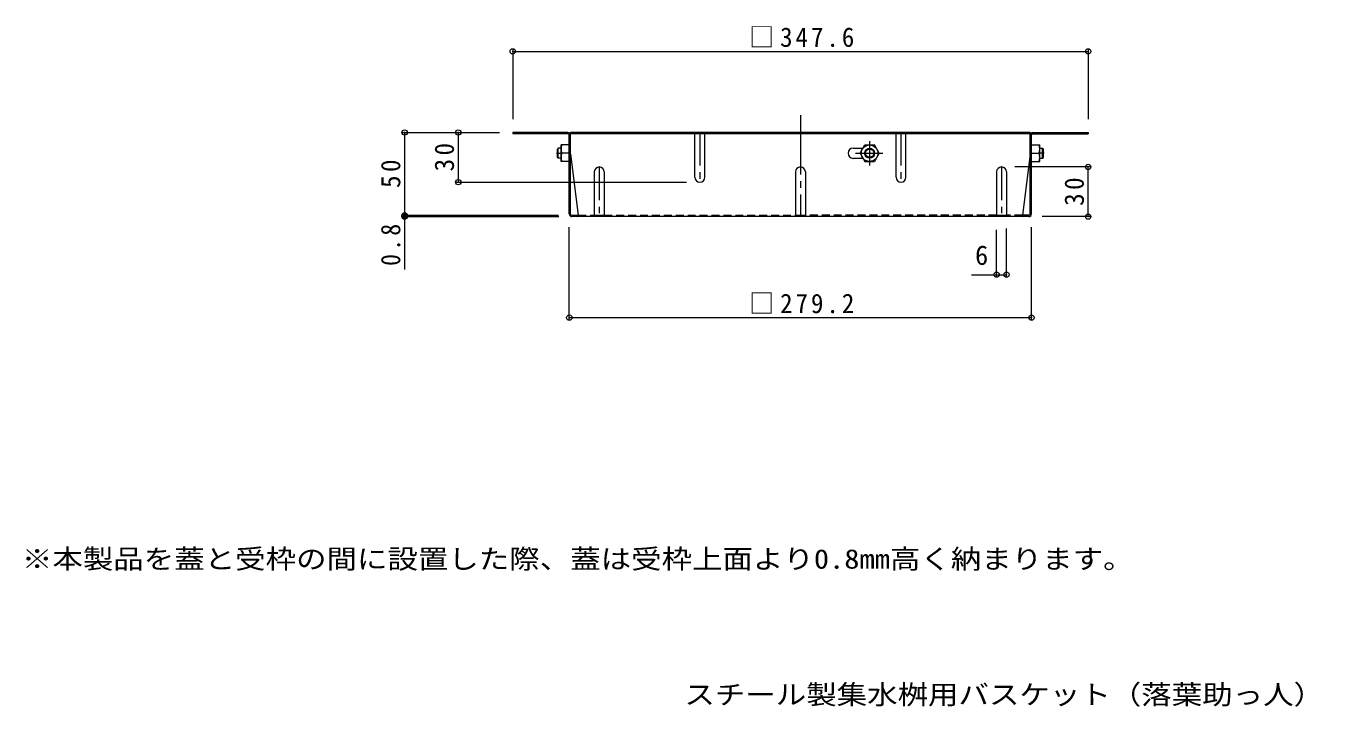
# Model space of a CAD drawing. Units: millimetres at full size, sheet at 1:4; details may follow other scales. Extents: x -718 to 757, y -531 to 439.
# Drawn here: x -718 to 72, y -531 to -120 of the extents above; entities that cross this region are included whole.
import ezdxf
from ezdxf.enums import TextEntityAlignment as Align

# ---------------------------------------------------------------- set-up
doc = ezdxf.new("R2010")
doc.units = ezdxf.units.MM
doc.header["$LTSCALE"] = 4
doc.header["$PDMODE"] = 32
doc.header["$PDSIZE"] = 3.2
for name, pattern in [('CHAIN1', [8, 5, -1, 1, -1]), ('CHAIN2', [12, 9, -1, 1, -1]), ('DASHED1', [1.8, 1.2, -0.6])]:
    doc.linetypes.add(name, pattern=pattern)
for name, color, linetype, lineweight in [('0-4_その他', 7, 'Continuous', 9), ('0-7', 2, 'Continuous', 9), ('0-8', 2, 'Continuous', 9)]:
    doc.layers.add(name, color=color, linetype=linetype, lineweight=lineweight)
doc.layers.add('F-5_F-5ﾚｲﾔ', color=2, linetype='Continuous')
doc.styles.add('ＭＳ ゴシック', font='')
doc.styles.get('ＭＳ ゴシック').set_extended_font_data('MS Gothic')

msp = doc.modelspace()

# ---------------------------------------------------------------- linework, layer by layer
at = {"layer": '0-4_その他'}
for p, q in [((-424.401, -134.152), (-424.401, -176.37)), ((-76.794, -134.152), (-76.794, -176.37)), ((-424.401, -135.352), (-76.794, -135.352)), ((-490.905, -184.37), (-432.401, -184.37)), ((-489.705, -184.37), (-489.705, -234.37)), ((-457.282, -184.37), (-457.282, -214.37)), ((-75.594, -205.17), (-121.097, -205.17)), ((-76.794, -235.17), (-76.794, -205.17)), ((-458.482, -214.37), (-319.347, -214.37)), ((-490.905, -234.37), (-396.731, -234.37)), ((-490.905, -235.17), (-396.597, -235.17)), ((-489.705, -234.37), (-489.705, -267.186)), ((-75.594, -235.17), (-104.597, -235.17)), ((-390.197, -297.378), (-390.197, -241.57)), ((-132.097, -271.431), (-132.097, -243.17)), ((-126.097, -271.431), (-126.097, -242.37)), ((-110.997, -297.378), (-110.997, -241.57)), ((-147.338, -270.231), (-126.097, -270.231)), ((-390.197, -296.178), (-110.997, -296.178))]:
    msp.add_line(p, q, dxfattribs=at)
for p in [(-424.401, -135.352), (-76.794, -135.352), (-489.705, -184.37), (-457.282, -184.37), (-76.794, -205.17), (-457.282, -214.37), (-489.705, -234.37), (-489.705, -235.17), (-76.794, -235.17), (-132.097, -270.231), (-126.097, -270.231), (-390.197, -296.178), (-110.997, -296.178)]:
    msp.add_point(p, dxfattribs=at)
at = {"layer": '0-7', "linetype": 'CHAIN2'}
msp.add_line((-250.597, -173.797), (-250.597, -235.17), dxfattribs=at)
at = {"layer": '0-7'}
for p, q in [((-390.997, -184.37), (-424.401, -184.37)), ((-424.401, -184.37), (-424.401, -185.17)), ((-390.864, -185.17), (-424.401, -185.17)), ((-390.197, -233.57), (-390.197, -185.836)), ((-389.397, -233.703), (-389.397, -184.37)), ((-111.797, -184.37), (-389.397, -184.37)), ((-111.797, -185.17), (-389.397, -185.17)), ((-349.397, -184.37), (-349.397, -185.17)), ((-151.798, -184.37), (-151.798, -185.17)), ((-111.797, -233.703), (-111.797, -184.37)), ((-110.997, -233.57), (-110.997, -185.836)), ((-110.331, -185.17), (-76.794, -185.17)), ((-110.197, -184.37), (-76.794, -184.37)), ((-76.794, -184.37), (-76.794, -185.17)), ((-389.397, -197.37), (-384.785, -234.37)), ((-111.797, -197.37), (-116.41, -234.37)), ((-388.731, -234.37), (-384.785, -234.37)), ((-112.597, -235.17), (-388.597, -235.17)), ((-112.464, -234.37), (-116.41, -234.37))]:
    msp.add_line(p, q, dxfattribs=at)
at = {"layer": '0-7', "linetype": 'DASHED1'}
for p, q in [((-384.785, -234.37), (-375.097, -234.37)), ((-369.097, -234.37), (-253.597, -234.37)), ((-132.097, -234.37), (-247.597, -234.37)), ((-116.41, -234.37), (-126.097, -234.37))]:
    msp.add_line(p, q, dxfattribs=at)
at = {"layer": '0-7'}
for centre, radius, start, end in [((-390.997, -185.97), 1.6, 0, 90), ((-390.864, -185.836), 0.667, 0, 90), ((-110.197, -185.97), 1.6, 90, 180), ((-110.331, -185.836), 0.667, 90, 180), ((-388.597, -233.57), 1.6, 180, 270), ((-388.731, -233.703), 0.667, 180, 270), ((-385.585, -234.37), 0.8, 270, 0), ((-115.61, -234.37), 0.8, 180, 270), ((-112.597, -233.57), 1.6, 270, 0), ((-112.464, -233.703), 0.667, 270, 0)]:
    msp.add_arc(centre, radius, start, end, dxfattribs=at)
at = {"layer": '0-8', "linetype": 'DASHED1'}
for p, q in [((-314.347, -185.57), (-314.347, -184.37)), ((-308.347, -185.57), (-308.347, -184.37)), ((-192.847, -185.57), (-192.847, -184.37)), ((-186.847, -185.57), (-186.847, -184.37))]:
    msp.add_line(p, q, dxfattribs=at)
at = {"layer": '0-8'}
for p, q in [((-314.347, -211.37), (-314.347, -185.17)), ((-308.347, -211.37), (-308.347, -185.17)), ((-192.847, -211.37), (-192.847, -185.17)), ((-186.847, -211.37), (-186.847, -185.17)), ((-395.197, -201.87), (-395.197, -191.87)), ((-390.197, -191.87), (-395.197, -191.87)), ((-390.197, -196.87), (-394.764, -196.87)), ((-218.697, -193.77), (-212.758, -193.77)), ((-214.547, -196.87), (-211.661, -191.87)), ((-214.547, -196.87), (-211.661, -201.87)), ((-211.661, -191.87), (-205.934, -191.87)), ((-203.047, -196.87), (-205.934, -191.87)), ((-203.047, -196.87), (-205.934, -201.87)), ((-110.997, -191.87), (-105.997, -191.87)), ((-110.997, -196.87), (-106.43, -196.87)), ((-105.997, -201.87), (-105.997, -191.87)), ((-390.197, -201.87), (-395.197, -201.87)), ((-212.758, -199.97), (-218.697, -199.97)), ((-211.661, -201.87), (-205.934, -201.87)), ((-110.997, -201.87), (-105.997, -201.87)), ((-375.097, -208.17), (-375.097, -235.17)), ((-369.097, -208.17), (-369.097, -235.17)), ((-253.597, -208.17), (-253.597, -235.17)), ((-247.597, -208.17), (-247.597, -235.17)), ((-132.097, -208.17), (-132.097, -235.17)), ((-126.097, -208.17), (-126.097, -235.17)), ((-375.097, -234.37), (-369.097, -234.37)), ((-253.597, -234.37), (-247.597, -234.37)), ((-132.097, -234.37), (-126.097, -234.37))]:
    msp.add_line(p, q, dxfattribs=at)
at = {"layer": '0-8', "linetype": 'CHAIN1'}
for p, q in [((-311.347, -184.37), (-311.347, -214.37)), ((-208.797, -189.5), (-208.797, -204.26)), ((-189.847, -184.37), (-189.847, -214.37)), ((-397.884, -196.87), (-394.822, -196.87)), ((-217.326, -196.87), (-200.818, -196.87)), ((-103.311, -196.87), (-106.373, -196.87)), ((-372.097, -205.17), (-372.097, -235.57)), ((-129.097, -205.17), (-129.097, -235.17))]:
    msp.add_line(p, q, dxfattribs=at)
at = {"layer": '0-8', "color": 3}
for p, q in [((-396.897, -193.87), (-397.397, -194.37)), ((-397.397, -199.37), (-397.397, -194.37)), ((-396.897, -199.87), (-396.897, -193.87)), ((-395.197, -193.87), (-396.897, -193.87)), ((-105.997, -193.87), (-104.297, -193.87)), ((-104.297, -193.87), (-103.797, -194.37)), ((-104.297, -199.87), (-104.297, -193.87)), ((-103.797, -199.37), (-103.797, -194.37)), ((-396.897, -199.87), (-397.397, -199.37)), ((-395.197, -199.87), (-396.897, -199.87)), ((-105.997, -199.87), (-104.297, -199.87)), ((-104.297, -199.87), (-103.797, -199.37))]:
    msp.add_line(p, q, dxfattribs=at)
at = {"layer": '0-8'}
for radius in [5, 3, 2.458]:
    msp.add_circle((-208.797, -196.87), radius, dxfattribs=at)
for centre, radius, start, end in [((-387.764, -194.37), 7.433, 160.34634, 199.65367), ((-387.764, -199.37), 7.433, 160.34634, 199.65367), ((-218.697, -196.87), 3.1, 90, 270), ((-113.431, -194.37), 7.433, 340.34633, 19.65366), ((-113.431, -199.37), 7.433, 340.34633, 19.65366), ((-372.097, -208.17), 3, 0, 180), ((-250.597, -208.17), 3, 0, 180), ((-129.097, -208.17), 3, 0, 180), ((-311.347, -211.37), 3, 180, 0), ((-189.847, -211.37), 3, 180, 0)]:
    msp.add_arc(centre, radius, start, end, dxfattribs=at)

# ---------------------------------------------------------------- texts
at = {"layer": '0-4_その他', "color": 2, "style": 'ＭＳ ゴシック'}
msp.add_text('6', height=11.73, dxfattribs=at).set_placement((-145.125, -267.831), align=Align.BOTTOM_LEFT)
at = {"layer": '0-4_その他', "color": 2, "char_height": 11.73, "attachment_point": 7, "style": 'ＭＳ ゴシック'}
for s, insert in [('\\T1.23;\\W0.95;□347.6', (-281.597, -132.952)), ('\\T1.23;\\W0.95;□279.2', (-281.597, -293.778))]:
    msp.add_mtext(s, dxfattribs=dict(at, insert=insert))
at = {"layer": '0-4_その他', "color": 2, "char_height": 11.73, "attachment_point": 7, "rotation": 90, "style": 'ＭＳ ゴシック'}
for s, insert in [('\\T1.27;\\W0.95;30', (-459.682, -207.87)), ('\\T1.27;\\W0.95;50', (-492.105, -217.87)), ('\\T1.27;\\W0.95;30', (-79.194, -228.67)), ('\\T1.27;\\W0.9;0.8', (-492.105, -264.939))]:
    msp.add_mtext(s, dxfattribs=dict(at, insert=insert))
at = {"layer": 'F-5_F-5ﾚｲﾔ', "style": 'ＭＳ ゴシック', "width": 1.15}
for s, p in [('※本製品を蓋と受枠の間に設置した際、蓋は受枠上面より0.8mm高く納まります。', (-720.849, -451.291)), ('スチール製集水桝用バスケット（落葉助っ人）\u3000DK-300-Z', (-320.7, -533.2))]:
    msp.add_text(s, height=11.73, dxfattribs=at).set_placement(p, align=Align.BOTTOM_LEFT)

doc.saveas('drawing.dxf')
